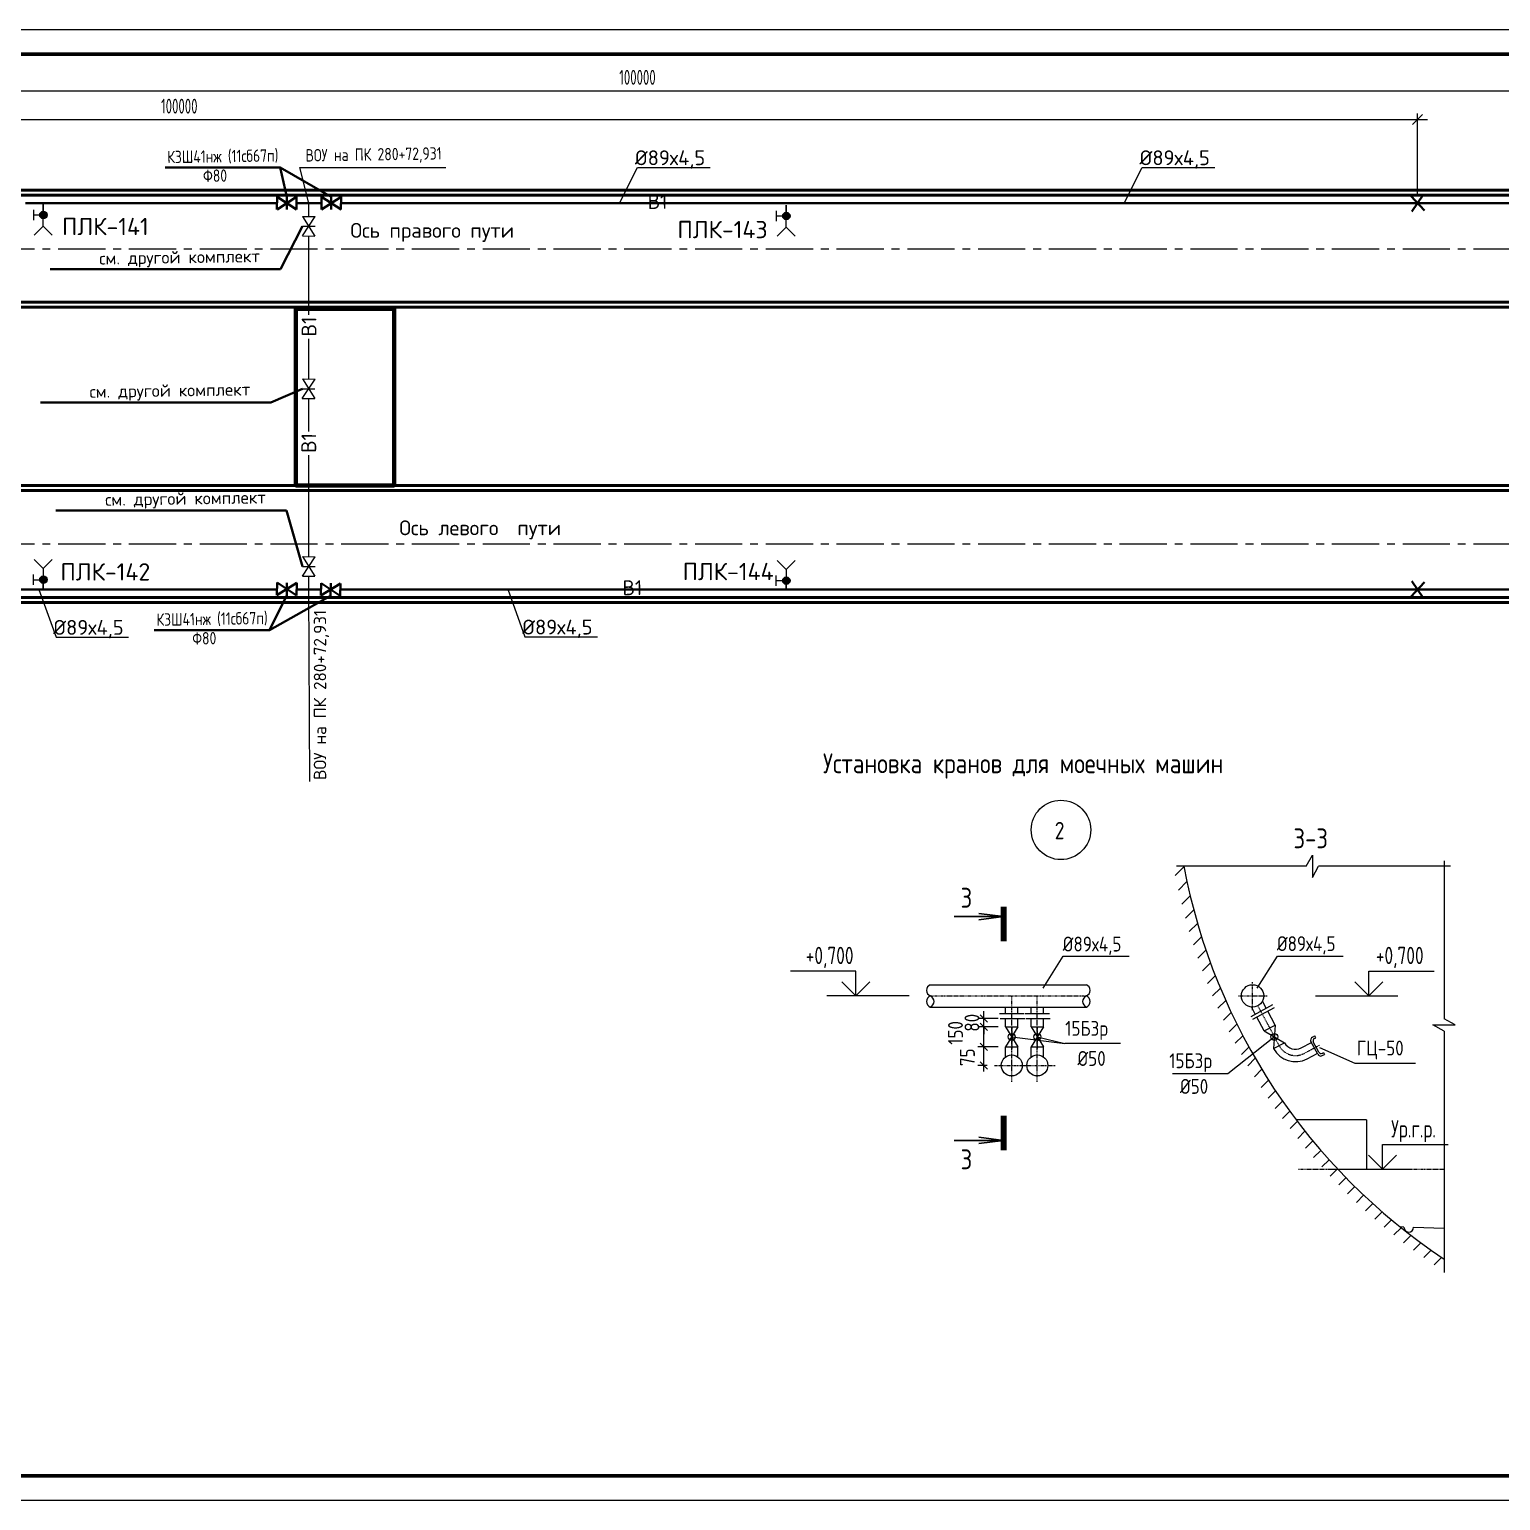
# Paper-space layout 'л2-л8' of a CAD drawing. Header units: millimetres. Extents: x 10032 to 18918, y -3051 to 627.
# Drawn here: x 11259.8 to 11556.8, y -2516.3 to -2219.3 of the extents above; entities that cross this region are included whole.
import ezdxf
from ezdxf.enums import TextEntityAlignment as Align

# ---------------------------------------------------------------- set-up
doc = ezdxf.new("R2010")
doc.units = ezdxf.units.MM
doc.header["$LTSCALE"] = 0.5
doc.linetypes.add('CENTER', pattern=[2, 1.25, -0.25, 0.25, -0.25])
doc.linetypes.add('CENTER2', pattern=[28.575, 19.05, -3.175, 3.175, -3.175])
for name, color, linetype in [('0 @ 1', 7, 'Continuous'), ('1_NADPIS', 7, 'Continuous'), ('3_Текст', 7, 'Continuous'), ('DIZAIN', 30, 'Continuous'), ('FORMAT', 7, 'Continuous'), ('OTMETKI', 2, 'Continuous'), ('ВК_конструкции', 7, 'Continuous'), ('ВК_надписи', 7, 'Continuous'), ('ВК_отметки', 9, 'Continuous'), ('ВК_сети', 4, 'Continuous')]:
    doc.layers.add(name, color=color, linetype=linetype)
for name, color, linetype, lineweight in [('1_fragment_plan', 7, 'Continuous', 30), ('1_PK500', 5, 'Continuous', 35), ('А_Конструкции', 4, 'Continuous', 50), ('АР_Оси', 242, 'CENTER2', 18)]:
    doc.layers.add(name, color=color, linetype=linetype, lineweight=lineweight)
doc.styles.add('ROMANS', font='romans.shx', dxfattribs={"width": 0.8, "height": 1.75})
doc.styles.add('RS-3-08', font='romans.shx', dxfattribs={"width": 0.8, "height": 3})
doc.styles.add('RS-30-06', font='romans.shx', dxfattribs={"width": 0.6, "height": 3})
doc.styles.add('Стандарт ММП', font='isocpeur.ttf')
doc.dimstyles.new('M1000', dxfattribs={"dimtxt": 3, "dimasz": 2, "dimexe": 1.2, "dimexo": 1.5, "dimgap": 1.3, "dimtad": 1, "dimdec": 0, "dimlfac": 1000, "dimrnd": 1, "dimzin": 0, "dimdsep": 46, "dimtxsty": 'RS-3-08', "dimblk1": 'OBLIQUE', "dimblk2": 'OBLIQUE', "dimsah": 1, "dimcen": 0, "dimdle": 1.2, "dimadec": 0, "dimazin": 0, "dimtfac": 1, "dimtdec": 0, "dimtmove": 2, "dimatfit": 3, "dimldrblk": 'ARCHTICK', "dimfxl": 1, "dimtolj": 1, "dimtzin": 0, "dimarcsym": 0})
doc.dimstyles.new('M200$0', dxfattribs={"dimscale": 0, "dimtxt": 3, "dimasz": 2, "dimexe": 1.2, "dimexo": 1.5, "dimgap": 1.2, "dimtad": 1, "dimdec": 0, "dimlfac": 200, "dimrnd": 1, "dimzin": 0, "dimdsep": 46, "dimtxsty": 'RS-30-06', "dimblk1": 'OBLIQUE', "dimblk2": 'OBLIQUE', "dimsah": 1, "dimcen": 2.5, "dimdle": 2, "dimclrt": 9, "dimadec": 0, "dimazin": 0, "dimtfac": 1, "dimtdec": 0, "dimtmove": 2, "dimatfit": 3, "dimldrblk": 'OBLIQUE', "dimfxl": 1.2, "dimtolj": 1, "dimtzin": 0, "dimarcsym": 0})

# ---------------------------------------------------------------- blocks, each defined once
blk = doc.blocks.new('*U437')
at = {"layer": 'FORMAT', "color": 7, "lineweight": 25}
blk.add_lwpolyline([(0, 0), (0, 297), (1892, 297), (1892, 0), (0, 0)], dxfattribs=at)
at = {"layer": 'FORMAT', "color": 7, "lineweight": 60}
blk.add_lwpolyline([(20, 5), (20, 292), (1887, 292), (1887, 5), (20, 5)], dxfattribs=at)
blk = doc.blocks.new('_otmp')
at = {"layer": 'ВК_отметки'}
blk.add_line((4.24, 0), (20.89, 0), dxfattribs=at)
for points in [[(15, 0), (15, 5), (28.21, 5)], [(15, 0), (17.83, 2.83)]]:
    blk.add_lwpolyline(points, dxfattribs=at)
at = {"layer": 'ВК_отметки', "linetype": 'Continuous'}
blk.add_lwpolyline([(15, 0), (12.17, 2.83)], dxfattribs=at)
at = {"layer": 'ВК_отметки', "style": 'ROMANS', "width": 0.7, "flags": 4}
blk.add_attdef('О', text='', height=3.5, dxfattribs=at).set_placement((21.25, 6.42), align=Align.CENTER)
blk = doc.blocks.new('RAZ')
at = {"layer": '1_fragment_plan'}
for q in [(4.96, 5.65), (4.96, 4.35), (10, 5)]:
    blk.add_line((0, 5), q, dxfattribs=at)
at = {"layer": '1_fragment_plan', "color": 4, "const_width": 1.2}
blk.add_lwpolyline([(0, 6.99), (0, 0)], dxfattribs=at)
blk = doc.blocks.new('_razpv')
at = {"layer": 'DIZAIN', "xscale": -1}
blk.add_blockref('RAZ', (0, 0), dxfattribs=at)
at = {"layer": 'DIZAIN', "color": 4, "style": 'ROMANS', "width": 0.8, "flags": 4}
blk.add_attdef('N', text='', height=4, dxfattribs=at).set_placement((-7.5, 8.82), align=Align.MIDDLE)
blk = doc.blocks.new('_razg')
at = {"layer": 'DIZAIN', "color": 4, "style": 'ROMANS', "width": 0.8, "flags": 4}
blk.add_attdef('N-N', text='', height=4, dxfattribs=at).set_placement((0.14, 3.55), align=Align.MIDDLE)
blk = doc.blocks.new('_Oblique')
at = {"linetype": 'ByBlock', "lineweight": 30}
blk.add_line((-0.5, -0.5), (0.5, 0.5), dxfattribs=at)
blk = doc.blocks.new('*D102')
at = {"layer": 'Defpoints', "color": 0, "lineweight": 30}
for p in [(11452.51, -2424.66), (11456.89, -2424.66), (11454.66, -2428.41)]:
    blk.add_point(p, dxfattribs=at)
at = {"layer": 'ВК_сети', "color": 7, "lineweight": -2}
for p, q in [((11452.51, -2429.61), (11452.51, -2423.46)), ((11455.39, -2424.66), (11451.31, -2424.66)), ((11453.16, -2428.41), (11451.31, -2428.41))]:
    blk.add_line(p, q, dxfattribs=at)
at = {"layer": 'ВК_сети', "color": 7, "lineweight": -2, "xscale": 1.5, "yscale": 1.5, "zscale": 1.5}
for p, rotation in [((11452.51, -2424.66), 90), ((11452.51, -2428.41), 270)]:
    blk.add_blockref('_Oblique', p, dxfattribs=dict(at, rotation=rotation))
at = {"layer": 'ВК_сети', "color": 7, "lineweight": 30, "insert": (11449.19, -2426.75), "char_height": 3, "attachment_point": 5, "rotation": 90, "style": 'RS-3-08'}
blk.add_mtext('\\A1;75', dxfattribs=at)
blk = doc.blocks.new('*D103')
at = {"layer": 'Defpoints', "color": 0, "lineweight": 30}
for p in [(11452.51, -2420.62), (11456.89, -2420.62), (11456.89, -2424.66)]:
    blk.add_point(p, dxfattribs=at)
at = {"layer": 'ВК_сети', "color": 7, "lineweight": -2}
for p, q in [((11455.39, -2420.62), (11451.31, -2420.62)), ((11452.51, -2425.86), (11452.51, -2419.42)), ((11455.39, -2424.66), (11451.31, -2424.66))]:
    blk.add_line(p, q, dxfattribs=at)
at = {"layer": 'ВК_сети', "color": 7, "lineweight": -2, "xscale": 1.5, "yscale": 1.5, "zscale": 1.5}
for p, rotation in [((11452.51, -2420.62), 90), ((11452.51, -2424.66), 270)]:
    blk.add_blockref('_Oblique', p, dxfattribs=dict(at, rotation=rotation))
at = {"layer": 'ВК_сети', "color": 7, "lineweight": 30, "insert": (11446.78, -2421.83), "char_height": 3, "attachment_point": 5, "rotation": 90, "style": 'RS-3-08'}
blk.add_mtext('\\A1;150', dxfattribs=at)
blk = doc.blocks.new('*D104')
at = {"layer": 'Defpoints', "color": 0, "lineweight": 30}
for p in [(11452.51, -2418.93), (11456.89, -2418.93), (11456.89, -2420.62)]:
    blk.add_point(p, dxfattribs=at)
at = {"layer": 'ВК_сети', "color": 7, "lineweight": -2}
for p, q in [((11452.51, -2418.93), (11452.51, -2417.43)), ((11455.39, -2418.93), (11451.31, -2418.93)), ((11455.39, -2420.62), (11451.31, -2420.62)), ((11452.51, -2420.62), (11452.51, -2418.93)), ((11452.51, -2420.62), (11452.51, -2422.12))]:
    blk.add_line(p, q, dxfattribs=at)
at = {"layer": 'ВК_сети', "color": 7, "lineweight": -2, "xscale": 1.5, "yscale": 1.5, "zscale": 1.5}
for p, rotation in [((11452.51, -2418.93), 270), ((11452.51, -2420.62), 90)]:
    blk.add_blockref('_Oblique', p, dxfattribs=dict(at, rotation=rotation))
at = {"layer": 'ВК_сети', "color": 7, "lineweight": 30, "insert": (11450.11, -2419.79), "char_height": 3, "attachment_point": 5, "rotation": 90, "style": 'RS-3-08'}
blk.add_mtext('\\A1;80', dxfattribs=at)
blk = doc.blocks.new('*D146')
at = {"layer": 'Defpoints', "color": 0, "lineweight": -2}
for p, q in [((11132.57, -2252.77), (11132.57, -2230.42)), ((11632.57, -2252.77), (11632.57, -2230.42)), ((11130.57, -2231.62), (11634.57, -2231.62))]:
    blk.add_line(p, q, dxfattribs=at)
at = {"layer": 'Defpoints', "color": 0, "linetype": 'Continuous', "lineweight": 30}
for p in [(11632.57, -2231.62), (11132.57, -2254.27, 0), (11632.57, -2254.27, 0)]:
    blk.add_point(p, dxfattribs=at)
at = {"layer": 'Defpoints', "color": 0, "linetype": 'Continuous', "lineweight": -2, "xscale": 2, "yscale": 2, "zscale": 2, "rotation": 180}
blk.add_blockref('_Oblique', (11132.57, -2231.62), dxfattribs=at)
at = {"layer": 'Defpoints', "color": 0, "linetype": 'Continuous', "lineweight": -2, "xscale": 2, "yscale": 2, "zscale": 2}
blk.add_blockref('_Oblique', (11632.57, -2231.62), dxfattribs=at)
at = {"layer": 'Defpoints', "color": 9, "linetype": 'Continuous', "lineweight": 30, "insert": (11382.57, -2228.92), "char_height": 3, "attachment_point": 5, "style": 'RS-30-06'}
blk.add_mtext('\\A1;100000', dxfattribs=at)
blk = doc.blocks.new('*D147')
at = {"layer": 'Defpoints', "color": 0, "lineweight": -2}
for p, q in [((11040.07, -2252.83), (11040.07, -2236.24)), ((11540.07, -2252.83), (11540.07, -2236.24)), ((11038.07, -2237.44), (11542.07, -2237.44))]:
    blk.add_line(p, q, dxfattribs=at)
at = {"layer": 'Defpoints', "color": 0, "linetype": 'Continuous', "lineweight": 30}
for p in [(11540.07, -2237.44), (11040.07, -2254.33, 0), (11540.07, -2254.33, 0)]:
    blk.add_point(p, dxfattribs=at)
at = {"layer": 'Defpoints', "color": 0, "linetype": 'Continuous', "lineweight": -2, "xscale": 2, "yscale": 2, "zscale": 2, "rotation": 180}
blk.add_blockref('_Oblique', (11040.07, -2237.44), dxfattribs=at)
at = {"layer": 'Defpoints', "color": 0, "linetype": 'Continuous', "lineweight": -2, "xscale": 2, "yscale": 2, "zscale": 2}
blk.add_blockref('_Oblique', (11540.07, -2237.44), dxfattribs=at)
at = {"layer": 'Defpoints', "color": 9, "linetype": 'Continuous', "lineweight": 30, "insert": (11290.07, -2234.74), "char_height": 3, "attachment_point": 5, "style": 'RS-30-06'}
blk.add_mtext('\\A1;100000', dxfattribs=at)

psp = doc.layouts.new('л2-л8')

# ---------------------------------------------------------------- hatches: boundary and pattern name
at = {"layer": 'ВК_конструкции', "ltscale": 0.5}
h = psp.add_hatch(dxfattribs=at)
h.set_pattern_fill('ANSI31', scale=20, style=0)
h.set_pattern_definition([(45, (12712.5123, -2176.3554), (-1.767767, 1.767767), [])])
h.paths.add_polyline_path([(11545.4303, -2469.972), (11545.4303, -2467.5012, -0.05751116), (11523.9801, -2449.3683), (11521.1676, -2449.3683, 0.06414648)])
h.paths.add_polyline_path([(11521.1676, -2449.3683), (11523.9801, -2449.3683, -0.08615345), (11500.9376, -2414.3683), (11498.6893, -2414.3683, 0.08407387)])
edge = h.paths.add_edge_path()
edge.add_line((11492.7622, -2387.5135), (11490.6638, -2387.5135))
edge.add_arc((11613.268, -2365.4998), 124.5648, 190.17906, 203.098553)
edge.add_line((11498.6893, -2414.3683), (11500.9376, -2414.3683))
edge.add_arc((11613.268, -2365.4998), 122.5, 190.352513, 203.511098, ccw=False)
at = {"layer": 'ВК_сети', "ltscale": 0.5}
h = psp.add_hatch(color=5, dxfattribs=at)
h.paths.add_polyline_path([(11263.3838, -2256.7129, 0.41421356), (11262.6338, -2255.9629), (11262.6338, -2256.7129)])
h.paths.add_polyline_path([(11263.3838, -2256.7129), (11262.6338, -2256.7129), (11262.6338, -2257.4629, 0.41421356)])
h.paths.add_polyline_path([(11262.6338, -2256.7129), (11262.6338, -2255.9629, 0.58408052), (11261.992, -2257.1009)])
h.paths.add_polyline_path([(11262.6338, -2257.4629), (11262.6338, -2256.7129), (11261.992, -2257.1009, 0.26256208)])
h = psp.add_hatch(color=5, dxfattribs=at)
h.paths.add_polyline_path([(11413.3846, -2256.9141, 0.41421356), (11412.6346, -2256.1641), (11412.6346, -2256.9141)])
h.paths.add_polyline_path([(11413.3846, -2256.9141), (11412.6346, -2256.9141), (11412.6346, -2257.6641, 0.41421356)])
h.paths.add_polyline_path([(11412.6346, -2256.9141), (11412.6346, -2256.1641, 0.58408052), (11411.9928, -2257.3021)])
h.paths.add_polyline_path([(11412.6346, -2257.6641), (11412.6346, -2256.9141), (11411.9928, -2257.3021, 0.26256208)])
h = psp.add_hatch(color=5, dxfattribs=at)
h.paths.add_polyline_path([(11263.3838, -2330.3361, -0.41421356), (11262.6338, -2331.0861), (11262.6338, -2330.3361)])
h.paths.add_polyline_path([(11263.3838, -2330.3361), (11262.6338, -2330.3361), (11262.6338, -2329.5861, -0.41421356)])
h.paths.add_polyline_path([(11262.6338, -2330.3361), (11262.6338, -2331.0861, -0.58408052), (11261.992, -2329.9481)])
h.paths.add_polyline_path([(11262.6338, -2329.5861), (11262.6338, -2330.3361), (11261.992, -2329.9481, -0.26256208)])
h = psp.add_hatch(color=5, dxfattribs=at)
h.paths.add_polyline_path([(11413.3846, -2330.5374, -0.41421356), (11412.6346, -2331.2874), (11412.6346, -2330.5374)])
h.paths.add_polyline_path([(11413.3846, -2330.5374), (11412.6346, -2330.5374), (11412.6346, -2329.7874, -0.41421356)])
h.paths.add_polyline_path([(11412.6346, -2330.5374), (11412.6346, -2331.2874, -0.58408052), (11411.9928, -2330.1494)])
h.paths.add_polyline_path([(11412.6346, -2329.7874), (11412.6346, -2330.5374), (11411.9928, -2330.1494, -0.26256208)])

# ---------------------------------------------------------------- linework, layer by layer
at = {"layer": '1_NADPIS', "color": 1, "linetype": 'Continuous'}
psp.add_line((11316.3983, -2371.0908, 7.3533), (11316.2098, -2332.3136, 7.3533), dxfattribs=at)
at = {"layer": 'Defpoints', "color": 6, "linetype": 'Continuous', "lineweight": 140, "elevation": 7.3537}
psp.add_lwpolyline([(11313.6205, -2275.6275), (11333.4445, -2275.6275), (11333.4445, -2311.3216), (11313.6205, -2311.3216)], close=True, dxfattribs=at)
at = {"layer": 'А_Конструкции'}
for p, q in [((11009.9963, -2251.7219), (11908.7953, -2251.7219)), ((11009.9963, -2252.7219), (11908.7953, -2252.7219)), ((11009.9963, -2274.3219), (11908.7953, -2274.3219)), ((11009.9963, -2275.3219), (11908.7953, -2275.3219)), ((11009.9963, -2311.3219), (11908.7953, -2311.3219)), ((11009.9963, -2312.3219), (11908.7953, -2312.3219)), ((11009.9963, -2333.9219), (11908.7953, -2333.9219)), ((11009.9963, -2334.9219), (11908.7953, -2334.9219))]:
    psp.add_line(p, q, dxfattribs=at)
at = {"layer": 'АР_Оси', "color": 7}
for p, q in [((11008.4398, -2263.5219), (11908.7953, -2263.5219)), ((11008.4398, -2323.1219), (11908.7953, -2323.1219))]:
    psp.add_line(p, q, dxfattribs=at)
at = {"layer": 'ВК_конструкции', "ltscale": 0.5}
for p, q in [((11517.5806, -2388.209), (11518.8301, -2385.9668)), ((11518.8301, -2385.9668), (11518.8301, -2390.4513)), ((11518.8301, -2390.4513), (11520.0795, -2388.209)), ((11545.4303, -2421.4763), (11543.188, -2420.2269)), ((11543.188, -2420.2269), (11547.6725, -2420.2269)), ((11547.6725, -2420.2269), (11545.4303, -2418.9774))]:
    psp.add_line(p, q, dxfattribs=at)
at = {"layer": 'ВК_конструкции', "color": 7, "ltscale": 0.5}
for p, q in [((11545.4303, -2387.0805), (11545.4303, -2418.9774)), ((11517.5806, -2388.209), (11491.4037, -2388.209)), ((11546.7313, -2388.209), (11520.0795, -2388.209)), ((11545.4303, -2421.4763), (11545.4303, -2470.2007)), ((11523.7962, -2449.3683), (11523.8911, -2449.2734))]:
    psp.add_line(p, q, dxfattribs=at)
at = {"layer": 'ВК_конструкции'}
for p, q in [((11529.7523, -2439.3683), (11515.5455, -2439.3683)), ((11529.7523, -2439.3683), (11529.7523, -2449.3683)), ((11537.2684, -2461.0239), (11536.5532, -2461.0042)), ((11539.2676, -2461.0791), (11545.4303, -2461.2491))]:
    psp.add_line(p, q, dxfattribs=at)
at = {"layer": 'ВК_конструкции', "color": 7, "linetype": 'CENTER', "ltscale": 0.2}
psp.add_line((11516.0049, -2449.3683), (11545.4303, -2449.3683), dxfattribs=at)
at = {"layer": 'ВК_конструкции', "color": 7, "ltscale": 0.5}
psp.add_arc((11613.268, -2365.4998), 122.5, 190.683402, 236.373463, dxfattribs=at)
at = {"layer": 'ВК_конструкции'}
psp.add_arc((11538.268, -2461.0515), 1, 178.419828, 358.419828, dxfattribs=at)
at = {"layer": 'ВК_надписи', "color": 1}
for p, q in [((11316.2098, -2254.3304, 7.3533), (11314.4378, -2247.1327, 7.3533)), ((11314.4378, -2247.1327, 7.3533), (11343.8947, -2247.1327, 7.3533))]:
    psp.add_line(p, q, dxfattribs=at)
at = {"layer": 'ВК_надписи'}
for p, q in [((11378.9437, -2254.3303, 0), (11382.6034, -2247.1326, 0)), ((11382.6034, -2247.1326, 0), (11397.2429, -2247.1326, 0)), ((11480.8276, -2254.3299, 0), (11484.4874, -2247.1322, 0)), ((11484.4874, -2247.1322, 0), (11499.1268, -2247.1322, 0)), ((11261.7269, -2332.3135, 0), (11265.1792, -2341.9446, 0)), ((11356.399, -2332.2494), (11359.8512, -2341.8805, 0)), ((11265.1792, -2341.9446, 0), (11279.8187, -2341.9446, 0)), ((11359.8512, -2341.8805, 0), (11374.4907, -2341.8805, 0))]:
    psp.add_line(p, q, dxfattribs=at)
at = {"layer": 'ВК_надписи', "ltscale": 0.5}
for p, q in [((11464.4598, -2412.7937), (11468.5456, -2406.3371)), ((11468.5456, -2406.3371), (11481.8441, -2406.3371)), ((11507.7145, -2412.7937), (11511.8003, -2406.3371)), ((11511.8003, -2406.3371), (11525.0358, -2406.3371)), ((11458.1422, -2422.6377), (11468.8582, -2423.9866)), ((11463.3013, -2422.6377), (11468.8582, -2423.9866)), ((11511.1669, -2422.6377), (11501.7804, -2430.1309)), ((11480.0738, -2423.9866), (11468.8582, -2423.9866)), ((11520.2602, -2424.7873), (11527.4242, -2427.9539)), ((11527.4242, -2427.9539), (11539.6473, -2427.9539)), ((11501.7804, -2430.1309), (11490.5648, -2430.1309))]:
    psp.add_line(p, q, dxfattribs=at)
psp.add_circle((11468.0736, -2380.8605), 6, dxfattribs=at)
at = {"layer": 'ВК_сети', "color": 2, "lineweight": 40, "ltscale": 0.5}
for p, q in [((11287.1936, -2247.1145, 0), (11310.4269, -2247.1145, 0)), ((11311.778, -2253.0711, 7.3533), (11310.4269, -2247.1145, 0)), ((11320.7532, -2253.0711, 7.3533), (11310.4269, -2247.1145, 0)), ((11314.9503, -2258.964, 7.3533), (11310.4982, -2267.6506, 0)), ((11263.9867, -2267.6506, 0), (11310.4982, -2267.6506, 0)), ((11314.9307, -2291.7936, 7.3533), (11308.5327, -2294.5609, -0.4846)), ((11262.0211, -2294.5609, -0.4846), (11308.5327, -2294.5609, -0.4846)), ((11265.1767, -2316.3563, 0.2201), (11311.6882, -2316.3563, 0.2201)), ((11314.9503, -2327.653, 7.3533), (11311.6882, -2316.3563, 0.2201)), ((11311.752, -2333.4775, 7.3533), (11308.2568, -2340.508, 0)), ((11320.6135, -2333.5723, 7.3533), (11308.2568, -2340.508, 0)), ((11285.0235, -2340.508, 0), (11308.2568, -2340.508, 0))]:
    psp.add_line(p, q, dxfattribs=at)
at = {"layer": 'ВК_сети', "color": 2, "lineweight": 40, "ltscale": 0.5, "extrusion": (-2.28755e-08, -1.06431e-06, 1)}
for p, q in [((11309.7538, -2255.589, 7.3533), (11309.8079, -2253.0705, 7.3533)), ((11322.6692, -2255.589, 7.3533), (11322.7233, -2253.0705, 7.3533)), ((11309.7823, -2333.4357, 7.3533), (11309.8364, -2330.9172, 7.3533)), ((11309.7823, -2333.4357, 7.3533), (11313.7757, -2331.0018, 7.3533)), ((11313.7216, -2333.5203, 7.3533), (11309.8364, -2330.9172, 7.3533)), ((11311.752, -2333.4775, 7.3533), (11311.8061, -2330.959, 7.3533)), ((11313.7216, -2333.5203, 7.3533), (11313.7757, -2331.0018, 7.3533)), ((11322.5831, -2333.6152, 7.3533), (11322.6373, -2331.0967, 7.3533))]:
    psp.add_line(p, q, dxfattribs=at)
at = {"layer": 'ВК_сети', "color": 2, "lineweight": 40, "ltscale": 0.5, "extrusion": (-1.06675e-13, 1.06455e-06, 1)}
for p, q in [((11313.7481, -2253.0705, 7.3533), (11309.8079, -2255.5896, 7.3533)), ((11309.8079, -2253.0705, 7.3533), (11313.7481, -2255.5896, 7.3533)), ((11311.778, -2253.0711, 7.3533), (11311.778, -2255.5901, 7.3533)), ((11313.7481, -2253.0705, 7.3533), (11313.7481, -2255.5896, 7.3533))]:
    psp.add_line(p, q, dxfattribs=at)
at = {"layer": 'ВК_сети', "color": 5, "lineweight": 18, "ltscale": 0.5}
for p, q in [((11316.2098, -2257.0067, 7.3533), (11316.2098, -2254.3304, 7.3533)), ((11316.2098, -2276.8953, 7.3533), (11316.2098, -2260.9471, 7.3533)), ((11316.2098, -2289.8365, 7.3533), (11316.2098, -2281.6953, 7.3533)), ((11316.2098, -2300.395, 7.3533), (11316.2098, -2293.7769, 7.3533)), ((11316.2098, -2325.6969, 7.3533), (11316.2098, -2305.195, 7.3533)), ((11316.2098, -2332.3136, 7.3533), (11316.2098, -2329.6374, 7.3533)), ((11316.2098, -2332.3136, 7.3533), (11316.2098, -2329.6374, 7.3533))]:
    psp.add_line(p, q, dxfattribs=at)
at = {"layer": 'ВК_сети', "color": 2, "lineweight": 40, "ltscale": 0.5, "extrusion": (1.06675e-13, 1.06455e-06, 1)}
for p, q in [((11318.7832, -2253.0705, 7.3533), (11318.7832, -2255.5896, 7.3533)), ((11318.7832, -2253.0705, 7.3533), (11322.7233, -2255.5896, 7.3533)), ((11322.7233, -2253.0705, 7.3533), (11318.7832, -2255.5896, 7.3533)), ((11320.7532, -2253.0711, 7.3533), (11320.7532, -2255.5901, 7.3533))]:
    psp.add_line(p, q, dxfattribs=at)
at = {"layer": 'ВК_сети', "color": 5, "lineweight": 40, "ltscale": 0.5}
for p, q in [((11541.4487, -2255.8261, 0), (11538.6925, -2252.8345, 0)), ((11541.2042, -2252.6417, 0), (11538.937, -2256.0189, 0)), ((11541.4487, -2330.8177, 0), (11538.6925, -2333.8092, 0)), ((11541.2042, -2334.0021, 0), (11538.937, -2330.6248, 0))]:
    psp.add_line(p, q, dxfattribs=at)
at = {"layer": 'ВК_сети', "color": 5, "ltscale": 0.5}
for p, q in [((11260.6042, -2255.6812, 0), (11260.6042, -2257.743, 0)), ((11260.6042, -2256.7121, 0), (11262.6338, -2256.7121, 0)), ((11262.5722, -2258.9717, 0), (11262.5722, -2254.5329, 0)), ((11410.605, -2255.8825, 0), (11410.605, -2257.9443, 0)), ((11410.605, -2256.9134, 0), (11412.6346, -2256.9134, 0)), ((11412.573, -2259.1729, 0), (11412.573, -2254.7342, 0)), ((11262.5722, -2258.9717, 0), (11260.748, -2260.7959, 0)), ((11262.5722, -2258.9717, 0), (11264.3964, -2260.7959, 0)), ((11412.573, -2259.1729, 0), (11410.7488, -2260.9971, 0)), ((11412.573, -2259.1729, 0), (11414.3972, -2260.9971, 0)), ((11262.5722, -2328.0773, 0), (11260.748, -2326.2531, 0)), ((11262.5722, -2328.0773, 0), (11264.3964, -2326.2531, 0)), ((11262.5722, -2328.0773, 0), (11262.5722, -2332.5161, 0)), ((11412.573, -2328.2786, 0), (11410.7488, -2326.4544, 0)), ((11412.573, -2328.2786, 0), (11414.3972, -2326.4544, 0)), ((11412.573, -2328.2786, 0), (11412.573, -2332.2803, 0)), ((11260.6042, -2331.3678, 0), (11260.6042, -2329.3059, 0)), ((11260.6042, -2330.3368, 0), (11262.6338, -2330.3368, 0)), ((11410.605, -2331.569, 0), (11410.605, -2329.5072, 0)), ((11410.605, -2330.5381, 0), (11412.6346, -2330.5381, 0)), ((11456.8922, -2420.6183), (11459.3922, -2420.6183)), ((11459.3922, -2420.6183), (11456.8922, -2424.6571)), ((11456.8922, -2420.6183), (11459.3922, -2424.6571)), ((11462.0513, -2420.6183), (11464.5513, -2420.6183)), ((11464.5513, -2420.6183), (11462.0513, -2424.6571)), ((11462.0513, -2420.6183), (11464.5513, -2424.6571)), ((11509.1138, -2421.4439), (11511.3198, -2420.2676)), ((11511.3198, -2420.2676), (11511.014, -2425.0077)), ((11509.1138, -2421.4439), (11513.22, -2423.8314)), ((11519.9197, -2426.1514), (11518.5559, -2423.5936)), ((11518.8339, -2422.6804), (11519.3094, -2422.4268)), ((11520.1173, -2425.7176), (11519.0262, -2423.6713)), ((11519.2486, -2422.9407), (11519.5093, -2422.8017)), ((11519.5093, -2422.8017), (11519.3094, -2422.4268)), ((11456.8922, -2424.6571), (11459.3922, -2424.6571)), ((11462.0513, -2424.6571), (11464.5513, -2424.6571)), ((11511.014, -2425.0077), (11513.22, -2423.8314)), ((11520.8329, -2426.4294), (11521.3084, -2426.1759)), ((11520.8478, -2425.94), (11521.1085, -2425.801)), ((11521.1085, -2425.801), (11521.3084, -2426.1759))]:
    psp.add_line(p, q, dxfattribs=at)
at = {"layer": 'ВК_сети', "color": 1, "lineweight": 30, "ltscale": 0.5, "extrusion": (-3.27269e-07, 1.1423e-06, 1)}
for p, q in [((11262.5722, -2254.5329, 0), (11262.5722, -2257.4878, 0)), ((11412.573, -2254.7342, 0), (11412.573, -2257.6891, 0))]:
    psp.add_line(p, q, dxfattribs=at)
at = {"layer": 'ВК_сети', "color": 5, "lineweight": 18, "ltscale": 0.5, "extrusion": (-6.58679e-07, 4.12574e-07, 1)}
for p, q in [((11314.9297, -2260.934, 7.3533), (11317.4889, -2257.0197, 7.3533)), ((11314.97, -2256.994, 7.3533), (11317.4889, -2257.0197, 7.3533)), ((11314.97, -2256.994, 7.3533), (11317.4486, -2260.9597, 7.3533)), ((11314.9503, -2258.964, 7.3533), (11317.4693, -2258.9897, 7.3533)), ((11314.9297, -2260.934, 7.3533), (11317.4486, -2260.9597, 7.3533)), ((11314.91, -2293.7636, 7.3533), (11317.4693, -2289.8494, 7.3533)), ((11314.9503, -2289.8236, 7.3533), (11317.4693, -2289.8494, 7.3533)), ((11314.9503, -2289.8236, 7.3533), (11317.429, -2293.7893, 7.3533)), ((11314.9307, -2291.7936, 7.3533), (11317.4496, -2291.8194, 7.3533)), ((11314.91, -2293.7636, 7.3533), (11317.429, -2293.7893, 7.3533))]:
    psp.add_line(p, q, dxfattribs=at)
at = {"layer": 'ВК_сети', "color": 5, "lineweight": 18, "ltscale": 0.5, "extrusion": (-6.67393e-07, -3.98325e-07, 1)}
for p, q in [((11314.9276, -2329.6229, 7.3533), (11317.4909, -2325.7114, 7.3533)), ((11314.9503, -2327.653, 7.3533), (11317.4692, -2327.6813, 7.3533)), ((11314.972, -2325.683, 7.3533), (11317.4909, -2325.7114, 7.3533)), ((11314.972, -2325.683, 7.3533), (11317.4465, -2329.6513, 7.3533)), ((11314.9276, -2329.6229, 7.3533), (11317.4465, -2329.6513, 7.3533))]:
    psp.add_line(p, q, dxfattribs=at)
at = {"layer": 'ВК_сети', "color": 1, "lineweight": 30, "ltscale": 0.5, "extrusion": (-3.27269e-07, -1.1423e-06, 1)}
for p, q in [((11262.5722, -2332.5161, 0), (11262.5722, -2329.5612, 0)), ((11412.573, -2332.2803, 0), (11412.573, -2329.7624, 0))]:
    psp.add_line(p, q, dxfattribs=at)
at = {"layer": 'ВК_сети', "color": 2, "lineweight": 40, "ltscale": 0.5, "extrusion": (-2.28752e-08, -1.06431e-06, 1)}
for p, q in [((11318.6439, -2333.5305, 7.3533), (11318.698, -2331.012, 7.3533)), ((11318.6439, -2333.5305, 7.3533), (11322.6373, -2331.0967, 7.3533)), ((11322.5831, -2333.6152, 7.3533), (11318.698, -2331.012, 7.3533)), ((11320.6135, -2333.5723, 7.3533), (11320.6676, -2331.0539, 7.3533))]:
    psp.add_line(p, q, dxfattribs=at)
at = {"layer": 'ВК_сети', "color": 7, "linetype": 'CENTER', "ltscale": 0.2}
for p, q in [((11506.7576, -2417.261), (11506.7576, -2411.5329)), ((11441.6874, -2414.3683), (11473.2127, -2414.3683)), ((11458.1422, -2431.6984), (11458.1422, -2414.3683)), ((11463.3013, -2431.6984), (11463.3013, -2414.3683)), ((11503.8281, -2414.3683), (11509.7033, -2414.3683)), ((11503.8281, -2414.3683), (11509.7033, -2414.3683)), ((11507.8162, -2416.3537), (11510.2168, -2420.8558)), ((11458.1422, -2420.6183), (11458.1422, -2425.002)), ((11463.3013, -2420.6183), (11463.3013, -2425.002)), ((11510.2168, -2420.8558), (11512.117, -2424.4196)), ((11517.1904, -2425.9642), (11520.3784, -2424.2643)), ((11454.6595, -2428.4071), (11461.7586, -2428.4071)), ((11459.8185, -2428.4071), (11466.9177, -2428.4071))]:
    psp.add_line(p, q, dxfattribs=at)
at = {"layer": 'ВК_сети', "ltscale": 0.5}
for p, q in [((11441.6874, -2412.1183), (11473.2127, -2412.1183)), ((11441.6874, -2416.6183), (11473.2127, -2416.6183)), ((11456.8922, -2417.9413), (11456.8922, -2416.6183)), ((11459.3922, -2417.9413), (11459.3922, -2416.6183)), ((11462.0513, -2417.9413), (11462.0513, -2416.6183)), ((11464.5513, -2417.9413), (11464.5513, -2416.6183)), ((11507.3117, -2418.0642), (11506.5348, -2416.6072)), ((11509.5012, -2416.857), (11508.7408, -2415.431)), ((11511.3198, -2420.2676), (11509.81, -2417.4362)), ((11456.8922, -2420.6183), (11456.8922, -2418.9326)), ((11459.3922, -2420.6183), (11459.3922, -2418.9326)), ((11462.0513, -2420.6183), (11462.0513, -2418.9326)), ((11464.5513, -2420.6183), (11464.5513, -2418.9326)), ((11509.1138, -2421.4439), (11507.6205, -2418.6434)), ((11456.8922, -2426.6894), (11456.8922, -2424.6571)), ((11459.3922, -2426.6894), (11459.3922, -2424.6571)), ((11462.0513, -2426.6894), (11462.0513, -2424.6571)), ((11464.5513, -2426.6894), (11464.5513, -2424.6571))]:
    psp.add_line(p, q, dxfattribs=at)
at = {"layer": 'ВК_сети'}
for p, q in [((11506.502, -2418.5107), (11510.8502, -2416.1132)), ((11506.8093, -2419.0907), (11511.1575, -2416.6932)), ((11455.6691, -2417.9413), (11460.6345, -2417.9413)), ((11455.8014, -2418.9326), (11460.7668, -2418.9326)), ((11460.8282, -2417.9413), (11465.7936, -2417.9413)), ((11460.9605, -2418.9326), (11465.9259, -2418.9326))]:
    psp.add_line(p, q, dxfattribs=at)
at = {"layer": 'ВК_сети', "ltscale": 0.2}
for p, q in [((11516.6023, -2424.8612), (11518.6497, -2423.7695)), ((11517.7785, -2427.0672), (11519.8259, -2425.9755))]:
    psp.add_line(p, q, dxfattribs=at)
at = {"layer": 'ВК_сети', "color": 2, "lineweight": 40, "ltscale": 0.5}
for points, elevation in [([(11259.0194, -2254.3303), (11309.7697, -2254.3303)], 0), ([(11322.697, -2254.3303), (11448.5881, -2254.3304)], 0), ([(11448.5881, -2254.3304), (11454.99, -2254.33)], 7.3533), ([(11448.5881, -2254.3301), (11451.0498, -2254.3301)], 0), ([(11454.99, -2254.33), (11477.4042, -2254.3299)], 0), ([(11477.4042, -2254.3299), (11569.4333, -2254.3299)], 0), ([(11245.9899, -2332.3135), (11309.6967, -2332.3135)], 0), ([(11313.7475, -2332.3136), (11318.67, -2332.3136)], 7.3533), ([(11322.6572, -2332.3135), (11448.4759, -2332.3135)], 0), ([(11448.4759, -2332.3135), (11477.2919, -2332.3135)], 0), ([(11477.2919, -2332.3135), (11643.3078, -2332.3135)], 0)]:
    psp.add_lwpolyline(points, dxfattribs=dict(at, elevation=elevation))
for points in [[(11313.7481, -2254.3303), (11318.7832, -2254.3303)], [(11309.8064, -2332.3133), (11309.8064, -2332.3133)], [(11311.6239, -2332.3133), (11311.9201, -2332.3133)]]:
    psp.add_lwpolyline(points, dxfattribs=at)
at = {"layer": 'ВК_сети', "color": 5, "lineweight": 18, "ltscale": 0.5, "elevation": 7.3533}
for points in [[(11320.7527, -2254.3304), (11320.7538, -2254.3304)], [(11446.6174, -2254.3307), (11446.6186, -2254.3307)]]:
    psp.add_lwpolyline(points, dxfattribs=at)
at = {"layer": 'ВК_сети', "color": 5, "lineweight": 18, "ltscale": 0.5}
for points in [[(11313.7475, -2332.3133), (11316.2083, -2332.3133)], [(11313.7475, -2332.3134), (11318.67, -2332.3134)]]:
    psp.add_lwpolyline(points, dxfattribs=at)
at = {"layer": 'ВК_сети', "color": 5, "ltscale": 0.5}
for centre, radius in [((11262.6338, -2256.7129, 0), 0.75), ((11412.6346, -2256.9141, 0), 0.75), ((11262.6338, -2330.3361, 0), 0.75), ((11412.6346, -2330.5374, 0), 0.75), ((11458.1422, -2422.6377), 0.6936), ((11463.3013, -2422.6377), 0.6936), ((11511.1669, -2422.6377), 0.6936), ((11458.1422, -2428.4071), 2.1244), ((11463.3013, -2428.4071), 2.1244)]:
    psp.add_circle(centre, radius, dxfattribs=at)
at = {"layer": 'ВК_сети', "ltscale": 0.5}
psp.add_circle((11506.7576, -2414.3683), 2.25, dxfattribs=at)
at = {"layer": 'ВК_сети', "color": 5, "ltscale": 0.5}
for centre, radius, start, end in [((11442.1451, -2413.2433), 1.2145, 112.136408, 247.863592), ((11442.1451, -2415.4933), 1.2145, 112.136408, 247.863592), ((11441.2298, -2415.4933), 1.2145, 292.136408, 67.863592), ((11473.6704, -2415.4933), 1.2145, 112.136408, 247.863592), ((11472.7551, -2413.2433), 1.2145, 292.136408, 67.863592), ((11472.7551, -2415.4933), 1.2145, 292.136408, 67.863592), ((11519.1515, -2423.276), 0.675, 118.066965, 208.066965), ((11519.5027, -2423.4172), 0.54, 118.066965, 208.066965), ((11520.5153, -2425.8338), 0.675, 208.066965, 298.066965), ((11520.5938, -2425.4635), 0.54, 208.066965, 298.066965)]:
    psp.add_arc(centre, radius, start, end, dxfattribs=at)
at = {"layer": 'ВК_сети', "ltscale": 0.5}
for radius in [5, 2.5]:
    psp.add_arc((11515.426, -2422.6552), radius, 208.066965, 298.066965, dxfattribs=at)
at = {"layer": 'ВК_сети', "color": 7, "linetype": 'CENTER', "ltscale": 0.2}
psp.add_arc((11515.426, -2422.6552), 3.75, 208.066965, 298.066965, dxfattribs=at)

# ---------------------------------------------------------------- block references
at = {"layer": '0 @ 1', "ltscale": 0.5}
psp.add_blockref('*U437', (10041.7584, -2516.2519), dxfattribs=at)
at = {"layer": 'ВК_надписи', "ltscale": 0.5}
ref = psp.add_blockref('_razg', (11518.3686, -2386.1056), dxfattribs=at)
ref.add_attrib('N-N', '3-3', dxfattribs={"layer": 'DIZAIN', "color": 5, "height": 4, "style": 'ROMANS', "width": 0.8}).set_placement((11518.5053, -2382.5532), align=Align.MIDDLE)
ref = psp.add_blockref('_razpv', (11456.4819, -2403.3639), dxfattribs=at)
ref.add_attrib('N', '3', dxfattribs={"layer": 'DIZAIN', "color": 5, "height": 4, "style": 'ROMANS', "width": 0.8}).set_placement((11448.9846, -2394.5485), align=Align.MIDDLE)
ref = psp.add_blockref('_razpv', (11456.4819, -2438.5427), dxfattribs=dict(at, xscale=-1, rotation=180))
ref.add_attrib('N', '3', dxfattribs={"layer": 'DIZAIN', "color": 5, "height": 4, "style": 'ROMANS', "width": 0.8}).set_placement((11448.9846, -2447.3581), align=Align.MIDDLE)
at = {"layer": 'ВК_отметки', "ltscale": 0.5}
ref = psp.add_blockref('_otmp', (11441.6874, -2414.3683), dxfattribs=dict(at, xscale=-1))
ref.add_attrib('О', '+0,700', dxfattribs={"layer": 'OTMETKI', "color": 9, "height": 3.5, "style": 'ROMANS', "width": 0.7}).set_placement((11421.375, -2407.9517), align=Align.CENTER)
ref = psp.add_blockref('_otmp', (11515.2274, -2414.3683), dxfattribs=at)
ref.add_attrib('О', '+0,700', dxfattribs={"layer": 'OTMETKI', "color": 9, "height": 3.5, "style": 'ROMANS', "width": 0.7}).set_placement((11536.4732, -2407.9517), align=Align.CENTER)
ref = psp.add_blockref('_otmp', (11518.0207, -2449.3683), dxfattribs=at)
ref.add_attrib('О', 'Ур.г.р.', dxfattribs={"layer": 'OTMETKI', "color": 9, "height": 3.5, "style": 'ROMANS', "width": 0.7}).set_placement((11539.2665, -2442.9517), align=Align.CENTER)

# ---------------------------------------------------------------- texts
at = {"layer": '1_NADPIS', "linetype": 'Continuous', "style": 'Стандарт ММП'}
for s, p in [('ПЛК-141', (11266.3976, -2260.7871, 0)), ('ПЛК-143', (11390.6487, -2261.4062, 0)), ('ПЛК-142', (11266.0786, -2330.5096, 0)), ('ПЛК-144', (11391.6887, -2330.4456, 0))]:
    psp.add_text(s, height=3.5, rotation=360, dxfattribs=at).set_placement(p)
at = {"layer": '1_NADPIS', "color": 1, "linetype": 'Continuous', "style": 'Стандарт ММП'}
psp.add_text('ВОУ на ПК 280+72,931', height=2.5, rotation=90, dxfattribs=at).set_placement((11319.7288, -2370.7739, 7.3533))
at = {"layer": '1_PK500', "style": 'Стандарт ММП'}
for p in [(11384.6339, -2255.498, 0), (11379.5559, -2333.4811, 0)]:
    psp.add_text('В1', height=3, rotation=0.560426, dxfattribs=at).set_placement(p)
at = {"layer": '3_Текст', "color": 255, "style": 'Стандарт ММП'}
for s, p in [('Ось правого пути', (11324.6242, -2261.3181)), ('Ось левого  пути', (11334.4931, -2321.3677, -0.0004))]:
    psp.add_text(s, height=3, dxfattribs=at).set_placement(p)
at = {"layer": '3_Текст', "color": 6, "style": 'Стандарт ММП'}
for s, p in [('см. другой комплект', (11273.9206, -2266.7306, 0)), ('см. другой комплект ', (11271.955, -2293.641, -0.4846)), ('см. другой комплект ', (11275.1106, -2315.4364, 0.2201))]:
    psp.add_text(s, height=2.5, rotation=0.881176, dxfattribs=at).set_placement(p)
at = {"layer": 'ВК_надписи', "lineweight": 30, "ltscale": 0.5, "style": 'Стандарт ММП'}
for p in [(11382.0425, -2246.6614, 0), (11483.9265, -2246.6611, 0), (11264.6183, -2341.4734, 0), (11359.2904, -2341.4093, 0)]:
    psp.add_text('%%C89х4,5', height=3, dxfattribs=at).set_placement(p)
at = {"layer": 'ВК_надписи', "color": 9, "ltscale": 0.5, "style": 'RS-3-08', "width": 0.8}
psp.add_text('Установка кранов для моечных машин      ', height=4, dxfattribs=at).set_placement((11420.0283, -2369.4171))
at = {"layer": 'ВК_надписи', "ltscale": 0.5, "style": 'RS-3-08', "width": 0.8}
for s, height, p in [('2', 3.5, (11466.8082, -2382.7344)), ('%%C89х4,5', 3, (11468.4361, -2405.4048)), ('%%C89х4,5', 3, (11511.666, -2405.3167)), ('15Б3р', 3, (11468.9361, -2422.4255)), ('ГЦ-50', 3, (11527.8197, -2426.3928)), ('%%C50', 3, (11471.4093, -2428.5036)), ('15Б3р', 3, (11489.9416, -2428.9591)), ('%%C50', 3, (11492.1032, -2434.1419))]:
    psp.add_text(s, height=height, dxfattribs=at).set_placement(p)
at = {"layer": 'ВК_сети', "color": 2, "lineweight": 40, "ltscale": 0.5, "style": 'Стандарт ММП', "width": 0.8}
for s, p in [('КЗШ41нж (11сб67п)', (11287.662, -2246.2693, 0)), ('Ф80', (11294.8807, -2250.0676, 0)), ('КЗШ41нж (11сб67п)', (11285.492, -2339.6628, 0)), ('Ф80', (11292.7106, -2343.4611, 0))]:
    psp.add_text(s, height=2.5, rotation=0.881176, dxfattribs=at).set_placement(p)
at = {"layer": 'ВК_сети', "color": 1, "lineweight": 40, "ltscale": 0.5, "style": 'Стандарт ММП', "width": 0.8}
psp.add_text('ВОУ на ПК 280+72,931', height=2.5, rotation=0.881176, dxfattribs=at).set_placement((11315.5819, -2245.9324, 7.3533))
at = {"layer": 'ВК_сети', "color": 5, "lineweight": 18, "ltscale": 0.5, "style": 'Стандарт ММП'}
for p in [(11317.7524, -2281.2514, 7.3533), (11317.7017, -2304.7509, 7.3533)]:
    psp.add_text('В1', height=3, rotation=89.769634, dxfattribs=at).set_placement(p)

# ---------------------------------------------------------------- dimensions: what is measured, and where the dimension line sits
at = {"layer": 'Defpoints', "color": 7, "linetype": 'Continuous', "lineweight": 30}
for base, p1, p2, picture, middle in [((11632.5706, -2231.6201), (11132.5706, -2254.2741, 0), (11632.5706, -2254.2741, 0), '*D146', (11382.5706, -2228.9201)), ((11540.0703, -2237.4411), (11040.0706, -2254.3303, 0), (11540.0703, -2254.3299, 0), '*D147', (11290.0705, -2234.7411))]:
    dim = psp.add_linear_dim(base=base, p1=p1, p2=p2, dimstyle='M200$0', override={"dimscale": 1, "dimarcsym": 1}, dxfattribs=at)
    dim.commit()
    dim.dimension.update_dxf_attribs({"geometry": picture, "text_midpoint": middle})
at = {"layer": 'ВК_сети', "lineweight": 30}
for base, p1, p2, text, picture, middle in [((11452.5084, -2418.9326), (11456.8922, -2420.6183), (11456.8922, -2418.9326), '80', '*D104', (11450.1132, -2419.7944)), ((11452.5084, -2420.6183), (11456.8922, -2424.6571), (11456.8922, -2420.6183), '150', '*D103', (11446.7768, -2421.8253)), ((11452.5084, -2424.6571), (11454.6595, -2428.4071), (11456.8922, -2424.6571), '75', '*D102', (11449.1948, -2426.7478))]:
    dim = psp.add_linear_dim(base=base, p1=p1, p2=p2, angle=90, text=text, dimstyle='M1000', override={"dimasz": 1.5, "dimclrd": 7, "dimclre": 7, "dimclrt": 7, "dimldrblk": 'Oblique', "dimfxl": 0.787402, "dimtfillclr": 7}, dxfattribs=at)
    dim.commit()
    dim.dimension.update_dxf_attribs({"geometry": picture, "text_midpoint": middle, "dimtype": 160})

doc.saveas('drawing.dxf')
